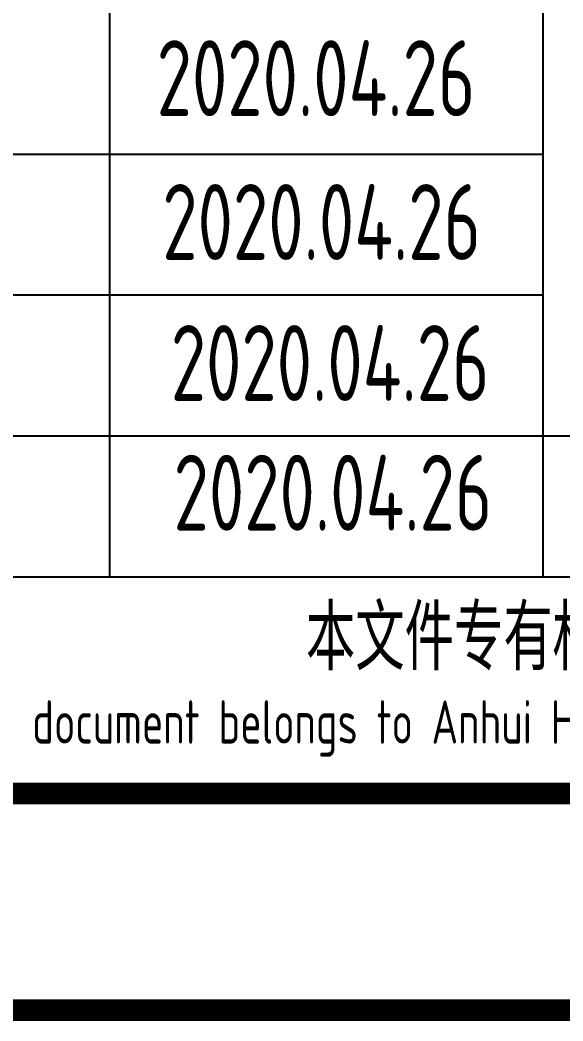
# Model space of a CAD drawing. Extents: x 5394041 to 5729212, y -433068 to -301615.
# Drawn here: x 5632533 to 5635041, y -354895 to -350277 of the extents above; entities that cross this region are included whole.
import ezdxf
from ezdxf.enums import TextEntityAlignment as Align

# ---------------------------------------------------------------- set-up
doc = ezdxf.new("R2010")
doc.units = 0
doc.header["$LTSCALE"] = 1000
doc.header["$MEASUREMENT"] = 0
doc.layers.get('0').update_dxf_attribs({"linetype": 'CONTINUOUS'})
doc.layers.add('PUB_TITLE', color=4, linetype='CONTINUOUS')
doc.styles.add('AHD', font='sceie.shx', dxfattribs={"width": 0.7, "bigfont": 'sceic.shx'})
doc.styles.add('sceie', font='sceie.shx', dxfattribs={"width": 0.7, "bigfont": 'sceic.shx'})

# ---------------------------------------------------------------- blocks, each defined once
blk = doc.blocks.new('签名')
at = {"style": 'sceie', "width": 0.8}
for p in [(5486670.1, -514111), (5486631, -514761.6), (5486657.1, -515425.2), (5486696.1, -516075.8), (5486709.1, -516674.4)]:
    blk.add_attdef('2020.4.26', text='', height=350, dxfattribs=at).set_placement(p, align=Align.MIDDLE)

msp = doc.modelspace()

# ---------------------------------------------------------------- linework, layer by layer
for p, q in [((5632948.9, -352845.4), (5632948.9, -349595.4)), ((5634948.9, -352845.4), (5634948.9, -349595.4)), ((5629448.9, -350895.4), (5634948.9, -350895.4)), ((5629448.9, -351545.4), (5634948.9, -351545.4)), ((5629448.9, -352195.4), (5647448.9, -352195.4)), ((5629448.9, -352845.4), (5647448.9, -352845.4)), ((5629448.9, -353845.4), (5647448.9, -353845.4)), ((5629448.9, -353845.4), (5647448.9, -353845.4)), ((5629448.9, -353845.4), (5647448.9, -353845.4))]:
    msp.add_line(p, q)
at = {"layer": 'PUB_TITLE', "const_width": 100}
msp.add_lwpolyline([(5589048.9, -354845.4), (5648448.9, -354845.4), (5648448.9, -312845.4), (5589048.9, -312845.4), (5589048.9, -354845.4)], dxfattribs=at)
msp.add_lwpolyline([(5647448.9, -353845.4), (5591548.9, -353845.4), (5591548.9, -313845.4), (5647448.9, -313845.4)], close=True, dxfattribs=at)

# ---------------------------------------------------------------- block references
at = {"color": 0}
ref = msp.add_blockref('签名', (147269.4, 164217.1), dxfattribs=at)
ref.add_attrib('2020.4.26', '2020.04.26', dxfattribs={"height": 350, "style": 'sceie', "width": 0.8}).set_placement((5633978.5, -352457.3), align=Align.MIDDLE)
ref.add_attrib('2020.4.26', '2020.04.26', dxfattribs={"height": 350, "style": 'sceie', "width": 0.8}).set_placement((5633965.5, -351858.7), align=Align.MIDDLE)
ref.add_attrib('2020.4.26', '2020.04.26', dxfattribs={"height": 350, "style": 'sceie', "width": 0.8}).set_placement((5633926.4, -351208.1), align=Align.MIDDLE)
ref.add_attrib('2020.4.26', '2020.04.26', dxfattribs={"height": 350, "style": 'sceie', "width": 0.8}).set_placement((5633900.4, -350544.5), align=Align.MIDDLE)

# ---------------------------------------------------------------- texts
at = {"style": 'AHD', "width": 0.8}
for s, height, p in [('本文件专有权属安徽华东化工医药工程有限责任公司所有,未经许可不得复制或转让给第三方', 300, (5638448.9, -353145.4)), ('本文件专有权属安徽华东化工医药工程有限责任公司所有,未经许可不得复制或转让给第三方', 300, (5638448.9, -353145.4)), ('The proprietary right of this document belongs to Anhui Huadong Chemical And Medical Engineering  Co.,Ltd.  and any replication or transfer to the 3rd. side is forbidden without its permission. ', 200, (5638448.9, -353545.4))]:
    msp.add_text(s, height=height, dxfattribs=at).set_placement(p, align=Align.MIDDLE)

doc.saveas('drawing.dxf')
